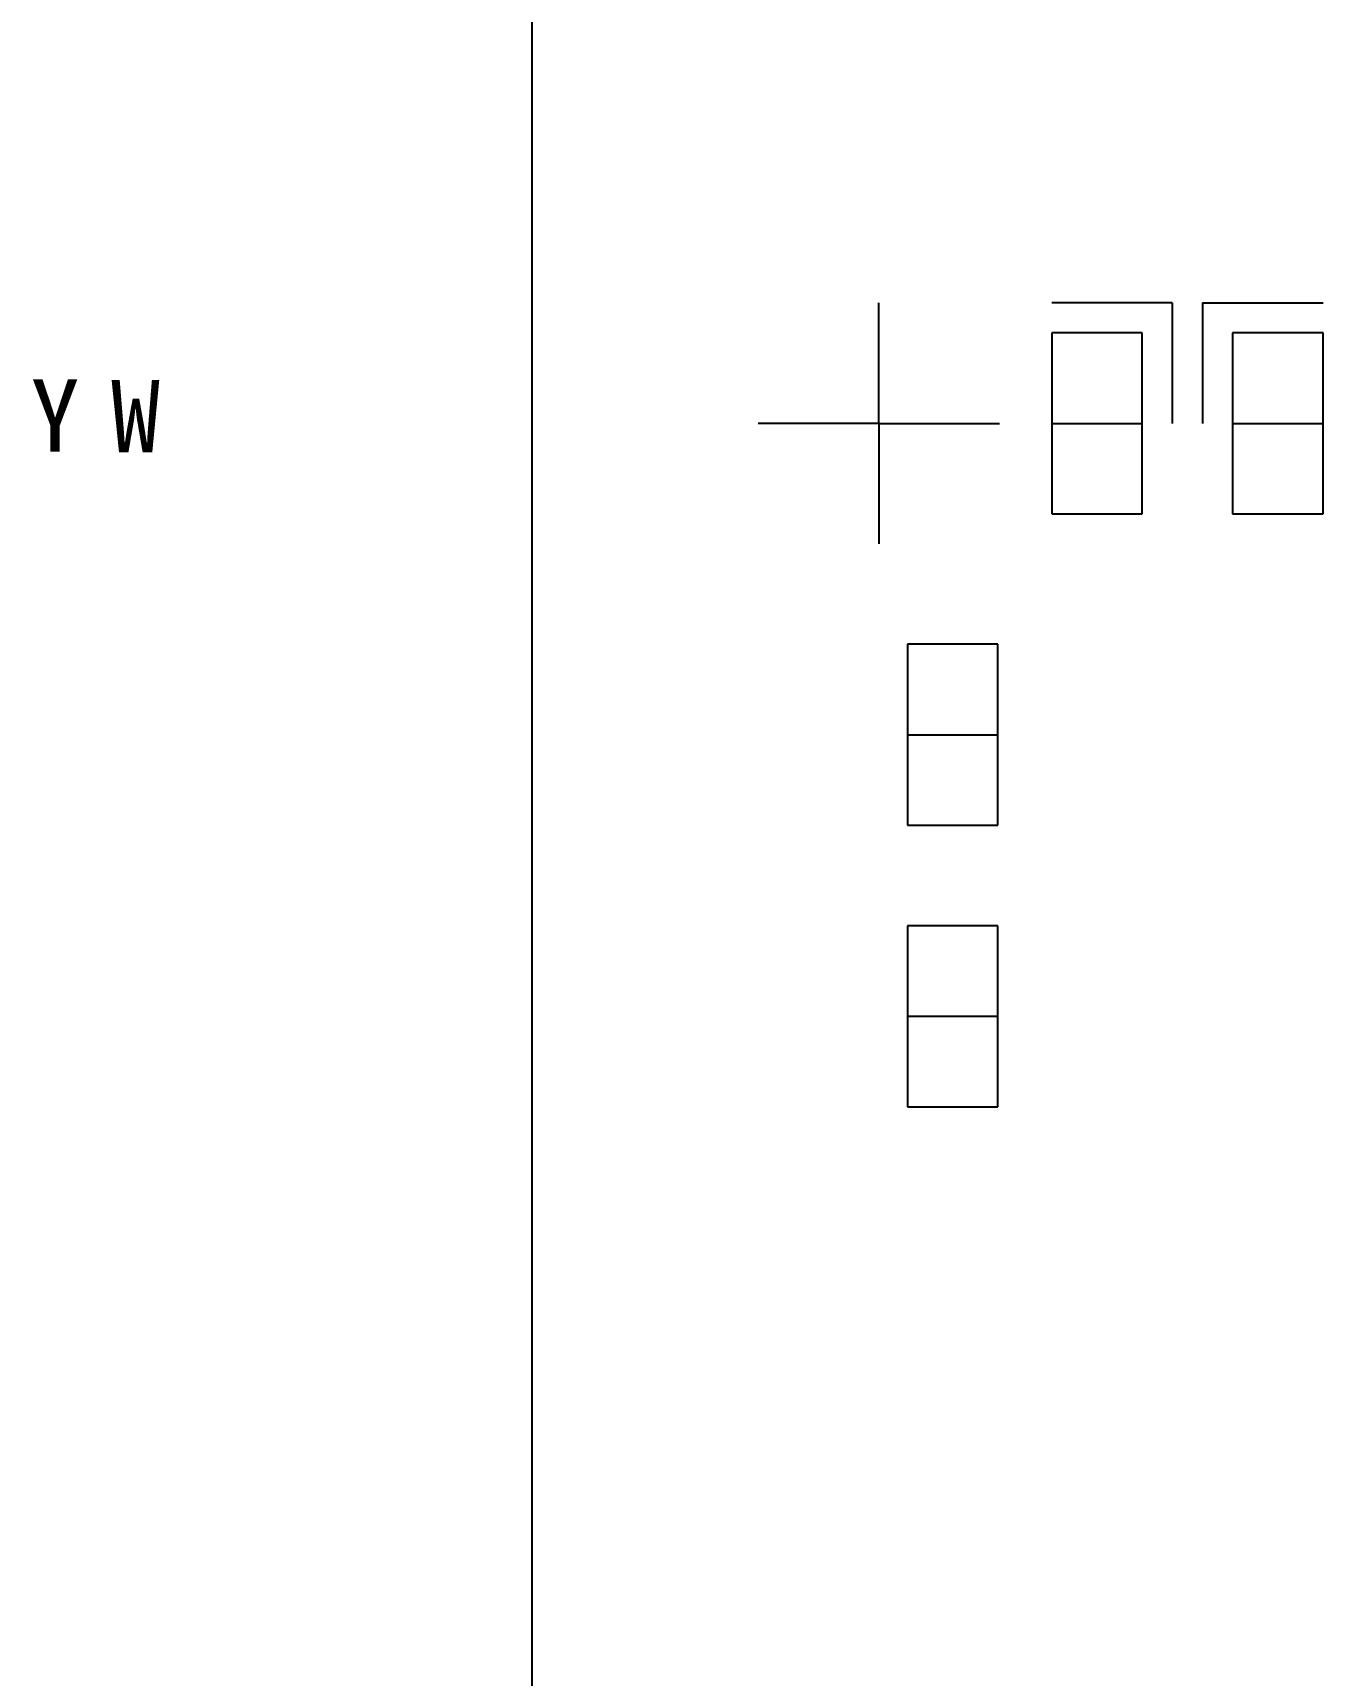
# Model space of a CAD drawing. Header units: millimetres. Extents: x 1653 to 8899, y -538 to 3451.
# Drawn here: x 4418 to 5060, y 1282 to 2099 of the extents above; entities that cross this region are included whole.
import ezdxf

# ---------------------------------------------------------------- set-up
doc = ezdxf.new("R2010")
doc.units = ezdxf.units.MM
doc.styles.get("Standard").update_dxf_attribs({"font": 'arial.ttf', "height": 48})

msp = doc.modelspace()

# ---------------------------------------------------------------- linework, layer by layer
for p, q in [((4666.08, 3451.48), (4666.08, -538.46)), ((4838.61, 1904.89), (4838.61, 1964.89)), ((4984.57, 1964.89), (4924.57, 1964.89)), ((4984.57, 1964.89), (4984.57, 1904.89)), ((4999.57, 1964.89), (5059.57, 1964.89)), ((4999.57, 1964.89), (4999.57, 1904.89)), ((4924.57, 1949.89), (4924.57, 1904.89)), ((4969.57, 1949.89), (4924.57, 1949.89)), ((4969.57, 1904.89), (4969.57, 1949.89)), ((5014.57, 1949.89), (5014.57, 1904.89)), ((5059.57, 1949.89), (5014.57, 1949.89)), ((5059.57, 1904.89), (5059.57, 1949.89)), ((4838.61, 1904.89), (4778.61, 1904.89)), ((4838.61, 1904.89), (4898.61, 1904.89)), ((4838.61, 1904.89), (4838.61, 1844.89)), ((4924.57, 1904.89), (4924.57, 1859.89)), ((4924.57, 1904.89), (4969.57, 1904.89)), ((4969.57, 1859.89), (4969.57, 1904.89)), ((5014.57, 1904.89), (5014.57, 1859.89)), ((5014.57, 1904.89), (5059.57, 1904.89)), ((5059.57, 1859.89), (5059.57, 1904.89)), ((4924.57, 1859.89), (4969.57, 1859.89)), ((5014.57, 1859.89), (5059.57, 1859.89)), ((4852.86, 1795.03), (4852.86, 1750.03)), ((4897.86, 1795.03), (4852.86, 1795.03)), ((4897.86, 1750.03), (4897.86, 1795.03)), ((4852.86, 1750.03), (4852.86, 1705.03)), ((4852.86, 1750.03), (4897.86, 1750.03)), ((4897.86, 1705.03), (4897.86, 1750.03)), ((4852.86, 1705.03), (4897.86, 1705.03)), ((4852.86, 1655.03), (4852.86, 1610.03)), ((4897.86, 1655.03), (4852.86, 1655.03)), ((4897.86, 1610.03), (4897.86, 1655.03)), ((4852.86, 1610.03), (4852.86, 1565.03)), ((4852.86, 1610.03), (4897.86, 1610.03)), ((4897.86, 1565.03), (4897.86, 1610.03)), ((4852.86, 1565.03), (4897.86, 1565.03))]:
    msp.add_line(p, q)

# ---------------------------------------------------------------- texts
at = {"char_height": 36, "attachment_point": 1}
for s, insert in [('{\\fSimSun|b0|i0|c134|p2;Y}', (4416.76, 1926.86)), ('{\\fSimSun|b0|i0|c134|p2;W}', (4456.76, 1926.53))]:
    msp.add_mtext_dynamic_manual_height_columns(s, width=36, gutter_width=12.5, heights=[46.13], dxfattribs=dict(at, insert=insert))

doc.saveas('drawing.dxf')
